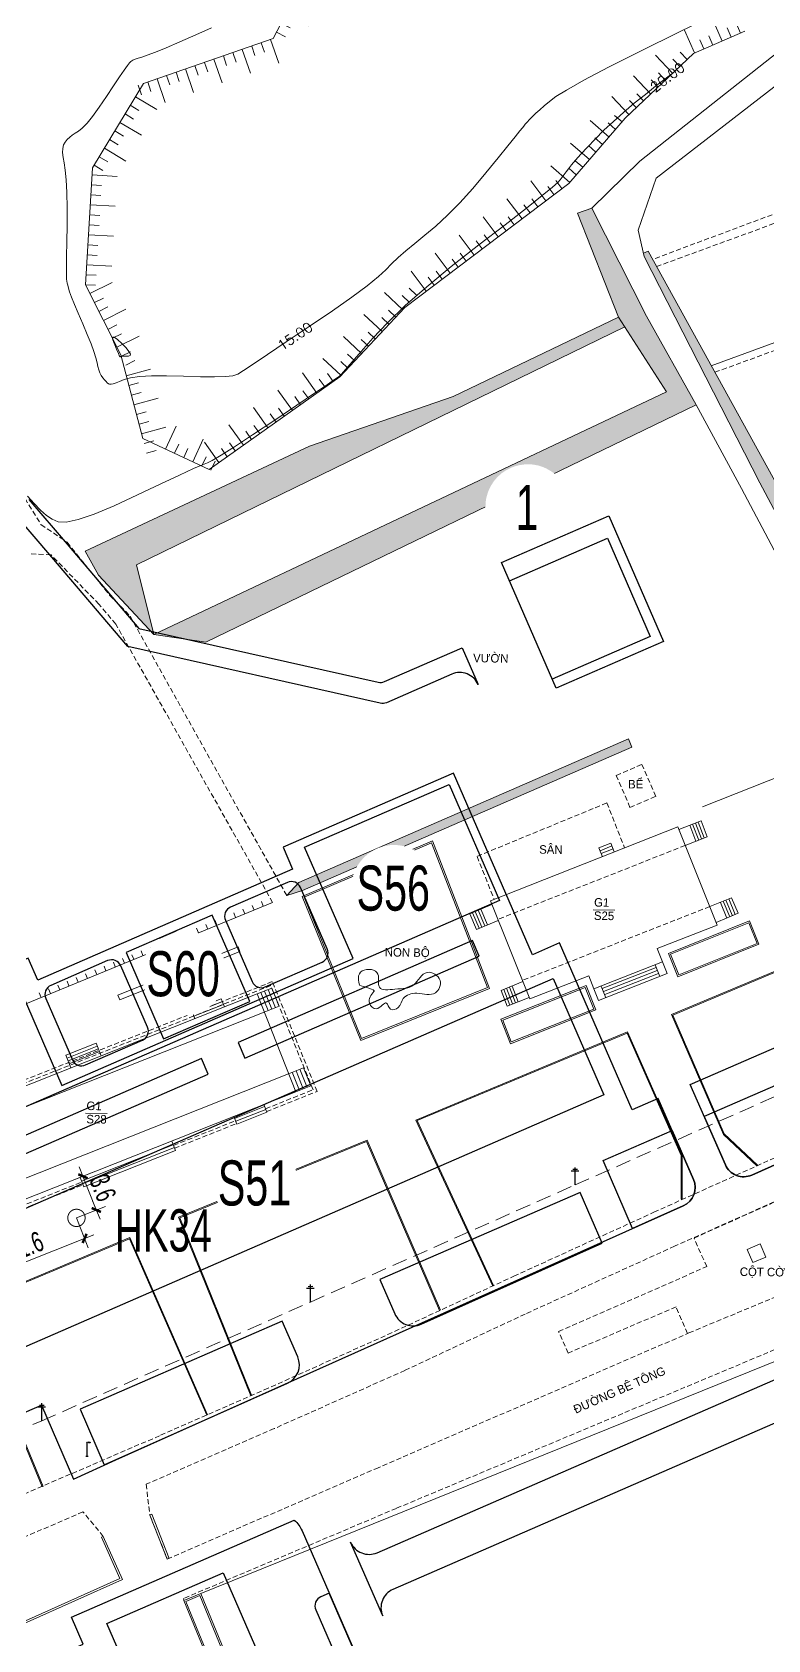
# Model space of a CAD drawing. Header units: inches. Extents: x 496359 to 501064, y 2374078 to 2377203.
# Drawn here: x 498504.2 to 498577.7, y 2376323.4 to 2376484 of the extents above; entities that cross this region are included whole.
import ezdxf
from ezdxf.enums import TextEntityAlignment as Align

# ---------------------------------------------------------------- set-up
doc = ezdxf.new("R2010")
doc.units = ezdxf.units.IN
doc.header["$MEASUREMENT"] = 0
doc.linetypes.add('DASHED', pattern=[0.75, 0.5, -0.25])
for name, color, linetype in [('cd', 7, 'Continuous'), ('chu', 6, 'Continuous'), ('MANH', 147, 'Continuous'), ('NOI', 2, 'Continuous'), ('thoai 5', 7, 'Continuous'), ('tl', 8, 'Continuous')]:
    doc.layers.add(name, color=color, linetype=linetype)
for name, color, linetype, lineweight in [('EG Text2', 7, 'Continuous', 18), ('ISO', 252, 'Continuous', 20), ('LC Dim', 8, 'Continuous', 18), ('LC Net dam 1', 30, 'Continuous', 30), ('LC Net manh', 239, 'Continuous', 5), ('manh1', 67, 'Continuous', 13)]:
    doc.layers.add(name, color=color, linetype=linetype, lineweight=lineweight)
doc.styles.add('dien giai', font='', dxfattribs={"width": 0.8})
doc.styles.add('EG Hai', font='')
doc.styles.get("Standard").update_dxf_attribs({"font": 'vnsimli.shx', "height": 2})
doc.styles.add('style1', font='')
doc.styles.get('dien giai').set_extended_font_data('.VnArial NarrowH')
doc.styles.get('EG Hai').set_extended_font_data('.VnArial NarrowH')
doc.styles.get('style1').set_extended_font_data('.VnAvantH')
doc.dimstyles.new('DIM300', dxfattribs={"dimscale": 0.5, "dimtxt": 2, "dimasz": 0.007, "dimexe": 1, "dimexo": 0, "dimgap": 0.4, "dimtad": 1, "dimtoh": 1, "dimdec": 1, "dimzin": 1, "dimdsep": 46, "dimtxsty": 'dien giai', "dimblk": 'rowdim', "dimcen": 2.5, "dimclrd": 256, "dimclre": 256, "dimclrt": 2, "dimazin": 0, "dimtfac": 1, "dimtdec": 1, "dimtix": 1, "dimtmove": 2, "dimatfit": 0, "dimldrblk": 'dot leader', "dimfxl": 2, "dimtolj": 1, "dimtzin": 0, "dimlwd": -1, "dimlwe": -1, "dimarcsym": 1})

# ---------------------------------------------------------------- blocks, each defined once
blk = doc.blocks.new('1')
at = {"layer": 'tl', "color": 250, "lineweight": 0}
blk.add_line((0, -0.5), (0, 0), dxfattribs=at)
blk = doc.blocks.new('t2')
at = {"layer": 'tl', "color": 250, "lineweight": 0}
for p, q in [((-2, 0), (-2, -1)), ((-1, 0), (-1, -1)), ((0, 0), (0, -2.5))]:
    blk.add_line(p, q, dxfattribs=at)
blk = doc.blocks.new('cdien')
at = {"layer": 'cd', "extrusion": (-0.000518657, 0.000768986, 1)}
for p, q in [((0, 0), (0, 3.5, 0)), ((-0.8, 2.78, 0), (0.76, 2.78, 0)), ((-0.46, 3.14, 0), (0.49, 3.14, 0))]:
    blk.add_line(p, q, dxfattribs=at)
blk = doc.blocks.new('chieusang')
at = {"layer": 'cd', "extrusion": (-0.000518657, 0.000768986, 1)}
for p, q in [((-0.2, 0, 0), (0.2, 0, 0)), ((-0.03, 2.38, 0), (0.1, 2.57, 0)), ((-0.03, 2.38, 0), (-0.03, 0.03, 0)), ((0.1, 2.57, 0), (0.34, 2.61, 0)), ((0.34, 2.44, 0), (0.34, 2.61, 0)), ((0.34, 2.61, 0), (0.56, 2.54, 0)), ((0.54, 2.37, 0), (0.34, 2.44, 0)), ((0.58, 2.47, 0), (0.54, 2.37, 0)), ((0.56, 2.54, 0), (0.58, 2.47, 0))]:
    blk.add_line(p, q, dxfattribs=at)
blk = doc.blocks.new('Nền HT mới')
at = {"layer": 'MANH', "lineweight": 0}
h = blk.add_hatch(dxfattribs=at)
h.set_pattern_fill('HONEY', color=8, scale=3, style=0)
h.set_pattern_definition([(0, (-498385.2992, -2376280.7748), (0.5625, 0.324759525), [0.375, -0.75]), (120, (-498385.2992, -2376280.7748), (-0.56249999877, 0.32475952713), [0.375, -0.75]), (60, (-498385.2992, -2376280.7748), (1.23e-09, 0.64951905213), [-0.75, 0.375])])
h.paths.add_polyline_path([(185.26, 166.03), (180.28, 174.87), (174.83, 185.66), (173.4, 185.17), (177.49, 174.77), (182.27, 167.3), (131.04, 143.06), (136.25, 142.31)])
h.paths.add_polyline_path([(178.11, 173.81), (177.49, 174.77), (160.95, 166.86), (146.6, 161.87), (124.16, 151.4), (125.5, 149), (131.04, 143.06), (129.29, 150.01)])
h = blk.add_hatch(dxfattribs=at)
h.set_pattern_fill('HONEY', color=8, scale=3, style=0)
h.set_pattern_definition([(0, (200.56042, 141.38282), (0.5625, 0.3247595), [0.375, -0.75]), (120, (200.56042, 141.38282), (-0.5625, 0.3247595), [0.375, -0.75]), (60, (200.56042, 141.38282), (1e-09, 0.649519), [-0.75, 0.375])])
h.paths.add_polyline_path([(267.55, 167.78), (263.92, 179.69), (263.36, 179.13), (265.52, 168.41), (201.35, 143.5), (180.43, 181.37), (179.98, 181.17), (180.06, 180.84), (191.61, 158.22), (197.64, 146.89), (200.56, 141.38)])
h = blk.add_hatch(dxfattribs=at)
h.set_pattern_fill('HONEY', color=8, scale=3, style=0)
h.set_pattern_definition([(0, (144.32475, 116.98203), (0.5625, 0.3247595), [0.375, -0.75]), (120, (144.32475, 116.98203), (-0.5625, 0.3247595), [0.375, -0.75]), (60, (144.32475, 116.98203), (1e-09, 0.649519), [-0.75, 0.375])])
h.paths.add_polyline_path([(178.83, 131.82), (178.48, 132.62), (145.54, 118.28), (144.32, 116.98), (145.89, 117.49)])
at = {"layer": 'chu', "color": 6, "lineweight": 0, "elevation": -28.38}
for points in [[(174.95, 115.55), (177.1, 115.53)], [(124.21, 95.22), (126.37, 95.2)]]:
    blk.add_lwpolyline(points, dxfattribs=at)
at = {"layer": 'MANH', "color": 3, "linetype": 'DASHED', "lineweight": 0, "elevation": -28.38}
for points in [[(127.24, 144.1), (125.55, 146.09), (120.76, 151.03), (118.65, 151.12)], [(115.43, 161.14), (119.76, 154.05), (122.36, 152.29), (126.62, 147), (128.62, 144.97)], [(116.69, 56.56), (131.71, 63.03), (142.08, 67.57), (154.42, 73.1), (167.02, 78.93), (181.02, 85.32), (193.82, 91.09), (206.39, 96.65), (218.78, 102.04), (232.2, 107.82), (246.18, 113.54), (258.58, 118.56), (269.62, 122.92), (280.04, 126.8), (338.39, 148.1)], [(144.32, 116.98), (128.62, 144.97)], [(142.91, 116.29), (127.24, 144.1)], [(281.81, 123.25), (270.9, 119.23), (260.65, 115.16), (247.18, 109.64), (234.16, 104.27), (219.66, 98.25), (208.12, 93.11), (195.09, 87.28), (183.09, 81.93), (168.15, 75.15), (156.14, 69.52), (143.07, 63.7), (130.27, 58.14)], [(130.27, 58.14), (130.64, 55.06), (132.38, 50.66), (153.22, 59.69), (184.51, 73.26), (201.7, 80.4), (221.52, 88.88), (239.04, 96.2), (244.13, 98.43), (261.59, 105.78), (275.54, 111.75)], [(277.16, 107.57), (263.72, 101.9), (245.49, 94.12), (240.6, 92.04), (223.36, 84.72), (204.18, 76.24), (155.28, 55.73), (133.99, 46.72), (134.04, 46.51)], [(123.95, 55.39), (118.13, 52.87), (106.01, 47.58), (93.26, 42.24), (82.62, 37.48), (79.36, 36.06)], [(125.99, 52.93), (123.95, 55.39)]]:
    blk.add_lwpolyline(points, dxfattribs=at)
at = {"layer": 'MANH', "lineweight": 0, "elevation": -28.38}
for points in [[(190.1, 203.36), (184.97, 201.13), (178.16, 194.66), (172.52, 188.15), (156.11, 175.74), (149.62, 168.81), (136.58, 159.57), (129.94, 162.65), (127.73, 171.02), (124.21, 178), (124.92, 189.71), (129.99, 198.13), (142.98, 202.62), (149.55, 215.32)], [(174.83, 185.66), (179.6, 190.38), (193.42, 201.27), (199.3, 200.78)], [(194.05, 198.55), (181.26, 188.68), (179.45, 183.48)], [(185.26, 166.03), (136.25, 142.31), (131.04, 143.06), (182.27, 167.3), (177.49, 174.77), (173.4, 185.17), (174.83, 185.66), (180.28, 174.87), (185.26, 166.03)], [(191.61, 158.22), (180.06, 180.84), (179.45, 183.48)], [(180.43, 181.37), (179.98, 181.17)], [(265.52, 168.41), (201.35, 143.5), (180.43, 181.37)], [(202.85, 175.8), (186.76, 169.92)], [(177.49, 174.77), (160.95, 166.86), (146.6, 161.87), (124.16, 151.4), (125.5, 149), (131.04, 143.06)], [(131.04, 143.06), (129.29, 150.01), (178.11, 173.81)], [(267.55, 167.78), (200.56, 141.38), (197.64, 146.89), (191.61, 158.22)], [(189.76, 157.64), (185.26, 166.03)], [(189.76, 157.64), (196.02, 145.91), (198.89, 140.6), (199.65, 137.44)], [(199.65, 137.44), (198.89, 137.08), (200.76, 131.73), (185.87, 125.83)], [(145.54, 118.28), (178.48, 132.62)], [(145.89, 117.49), (178.83, 131.82)], [(178.48, 132.62), (178.83, 131.82)], [(183.42, 123.84), (164.68, 116.45)], [(187.34, 114.03), (183.42, 123.84)], [(185.73, 124.43), (183.52, 123.59)], [(184.61, 124), (185.22, 122.41)], [(184.89, 124.11), (185.5, 122.52)], [(185.17, 124.22), (185.78, 122.63)], [(185.45, 124.32), (186.05, 122.74)], [(185.73, 124.43), (186.33, 122.85)], [(176.72, 122.2), (175.53, 121.74)], [(176.72, 122.2), (177.06, 121.33)], [(186.33, 122.85), (184.16, 121.98)], [(175.53, 121.74), (175.87, 120.86)], [(176.83, 121.93), (175.64, 121.46)], [(176.94, 121.65), (175.75, 121.18)], [(145.54, 118.28), (144.32, 116.98)], [(144.32, 116.98), (145.89, 117.49)], [(142.91, 116.29), (103.84, 100.27)], [(162.62, 115.14), (164.83, 116.08)], [(168.61, 106.64), (164.68, 116.45)], [(191.31, 89.95), (187.97, 93.11), (182.78, 105.08), (210.91, 116.86), (215.17, 106.11), (216.95, 101.25)], [(191.38, 90.02), (188.05, 93.17), (182.91, 105.02), (210.86, 116.73), (215.07, 106.07), (216.85, 101.21)], [(188.78, 116.75), (186.6, 115.88)], [(188.32, 114.73), (187.67, 116.28)], [(188.6, 114.85), (187.95, 116.4)], [(188.88, 114.96), (188.22, 116.52)], [(189.15, 115.08), (188.5, 116.63)], [(189.43, 115.2), (188.78, 116.75)], [(162.62, 115.14), (163.28, 113.59)], [(162.9, 115.26), (163.56, 113.71)], [(163.17, 115.38), (163.83, 113.83)], [(163.28, 113.59), (165.47, 114.48)], [(163.45, 115.5), (164.11, 113.94)], [(163.73, 115.61), (164.38, 114.06)], [(191.52, 112.1), (183.41, 108.85), (182.48, 111.18), (190.58, 114.44), (191.52, 112.1)], [(189.43, 115.2), (187.24, 114.28)], [(187.34, 114.03), (181.36, 111.67)], [(139.46, 111.84), (127.45, 107.01)], [(139.65, 111.38), (127.63, 106.55)], [(139.65, 111.38), (139.46, 111.84)], [(181.88, 110.34), (181.36, 111.67)], [(181.88, 110.34), (175.03, 107.64)], [(181.24, 109.8), (175.86, 107.68)], [(181.36, 109.5), (175.98, 107.38)], [(181.14, 110.05), (181.6, 108.88)], [(181.88, 110.35), (182.35, 109.18)], [(141.35, 107.14), (142.84, 107.72)], [(143.56, 105.91), (142.84, 107.72)], [(166.68, 102.17), (175.21, 105.54), (174.24, 107.97), (165.72, 104.61), (166.68, 102.17)], [(165.74, 107.5), (167.91, 108.37)], [(166.9, 106.14), (166.3, 107.71)], [(167.18, 106.24), (166.58, 107.82)], [(167.46, 106.35), (166.86, 107.93)], [(174.51, 108.96), (168.61, 106.64)], [(175.03, 107.64), (174.51, 108.96)], [(182.35, 109.18), (175.48, 106.47)], [(175.76, 107.93), (176.23, 106.76)], [(181.48, 109.19), (176.11, 107.07)], [(141.35, 107.14), (107.31, 93.64)], [(127.63, 106.55), (127.45, 107.01)], [(137.78, 106.64), (134.83, 105.47)], [(137.89, 106.37), (134.94, 105.19)], [(138, 106.09), (135.05, 104.92)], [(137.78, 106.64), (138.1, 105.84)], [(145.23, 97.36), (141.35, 107.14)], [(142.45, 105.47), (141.73, 107.28)], [(142.82, 105.61), (142.1, 107.43)], [(143.19, 105.76), (142.47, 107.58)], [(166.34, 105.92), (165.74, 107.5)], [(166.62, 106.03), (166.02, 107.6)], [(166.34, 105.92), (168.55, 106.77)], [(175.02, 107.64), (175.48, 106.47)], [(142.07, 105.32), (108.03, 91.82)], [(134.83, 105.47), (135.15, 104.67)], [(142.07, 105.32), (143.56, 105.91)], [(183.83, 86.62), (183.83, 91.01), (178.39, 103.34), (157.23, 94.54), (164.91, 77.95)], [(183.73, 86.62), (183.73, 90.99), (178.34, 103.21), (157.36, 94.49), (165, 77.99)], [(125.28, 102.21), (122.25, 101.01)], [(125.39, 101.93), (122.36, 100.73)], [(125.5, 101.66), (122.47, 100.45)], [(125.61, 101.38), (122.58, 100.17)], [(125.28, 102.21), (125.78, 100.96)], [(122.25, 101.01), (122.75, 99.76)], [(144.51, 99.17), (146, 99.76)], [(146.72, 97.95), (146, 99.76)], [(144.51, 99.17), (110.47, 85.67)], [(145.6, 97.5), (144.88, 99.32)], [(145.98, 97.65), (145.26, 99.47)], [(146.35, 97.8), (145.63, 99.62)], [(145.23, 97.36), (111.19, 83.86)], [(145.23, 97.36), (146.72, 97.95)], [(139.33, 94.13), (139.03, 94.9)], [(142.11, 95.88), (139.11, 94.69)], [(142.22, 95.6), (139.22, 94.41)], [(142.33, 95.32), (139.33, 94.13)], [(142.33, 95.32), (142.02, 96.08)], [(132.98, 92.07), (123.81, 88.43)], [(133.09, 91.79), (123.92, 88.16)], [(133.2, 91.51), (132.83, 92.44)], [(159.68, 75.53), (152.35, 92.52), (133.52, 84.84), (140.72, 66.99)], [(159.59, 75.49), (152.29, 92.39), (133.65, 84.78), (140.81, 67.03)], [(135.72, 47.21), (246.91, 92.15), (265.78, 45.87)], [(133.2, 91.51), (124.03, 87.88)], [(124.03, 87.88), (123.66, 88.8)], [(119.89, 57.89), (112.37, 75.98), (128.65, 82.81), (136.41, 65.09)], [(119.98, 57.93), (112.5, 75.93), (128.6, 82.68), (136.32, 65.05)], [(190.35, 81.61), (191.64, 82.16)], [(192.2, 80.83), (191.64, 82.16)], [(190.91, 80.29), (190.35, 81.61)], [(190.91, 80.29), (192.2, 80.83)], [(130.64, 55.06), (130.83, 55.14)], [(130.64, 55.06), (132.38, 50.66)], [(130.83, 55.14), (132.57, 50.73)], [(125.81, 52.85), (125.99, 52.93)], [(125.81, 52.85), (127.65, 48.71)], [(125.99, 52.93), (127.91, 48.61)], [(132.38, 50.66), (132.57, 50.74)], [(127.65, 48.71), (108.75, 40.27)], [(127.91, 48.61), (108.83, 40.09)], [(141.53, 28.26), (134.04, 46.51), (135.72, 47.21), (143.22, 28.95)], [(141.67, 28.32), (134.23, 46.43), (135.64, 47.01), (143.08, 28.89)]]:
    blk.add_lwpolyline(points, dxfattribs=at)
at = {"layer": 'MANH', "color": 1, "linetype": 'DASHED', "lineweight": 0, "ltscale": 3, "elevation": -28.38}
blk.add_lwpolyline([(92.05, 52.59), (119.84, 64.48), (146.69, 76.35), (173.15, 88.06), (201.06, 100.39), (229.35, 112.33), (266.95, 126.39), (296.55, 137.3), (334.39, 150.94), (394.99, 172.54), (493.57, 208.22), (554.51, 229.52), (562.77, 214.46), (570.46, 194.28), (580.63, 169.79), (591.55, 141.92), (602.45, 113.39), (610.19, 94.18)], dxfattribs=at)
at = {"layer": 'MANH', "linetype": 'DASHED', "lineweight": 0, "elevation": -28.38}
for points in [[(203.61, 176.08), (199.17, 187.38), (180.88, 180.55)], [(181.28, 179.83), (198.7, 186.21), (202.85, 175.8)], [(187.12, 169.27), (218.33, 180.67), (229.38, 154.38)], [(177.26, 128.98), (179.82, 130.08)], [(178.63, 125.78), (177.26, 128.98)], [(181.2, 126.88), (179.82, 130.08)], [(176.32, 126.23), (163.35, 120.89), (165.05, 116.59)], [(176.32, 126.23), (178.09, 121.74)], [(178.63, 125.78), (181.2, 126.88)], [(184.15, 121.98), (165.42, 114.59)], [(186.6, 115.88), (167.87, 108.49)], [(184.39, 73.21), (183.23, 75.87), (172.46, 71.25), (171.49, 73.4), (186.3, 79.89), (185.03, 82.74), (193.87, 86.7), (195.25, 83.71), (210.44, 90.14), (211.39, 87.81), (200.5, 83.17), (201.7, 80.4)]]:
    blk.add_lwpolyline(points, dxfattribs=at)
at = {"layer": 'MANH', "lineweight": 0, "elevation": -28.38}
for points in [[(151.72, 102.49), (164.59, 107.69), (158.89, 122.44), (145.86, 116.88)], [(151.8, 102.68), (164.4, 107.77), (158.8, 122.24), (146.06, 116.8)], [(191.33, 112.19), (183.5, 109.04), (182.67, 111.1), (190.5, 114.25)], [(166.77, 102.37), (175.01, 105.62), (174.16, 107.78), (165.92, 104.52)]]:
    blk.add_lwpolyline(points, close=True, dxfattribs=at)
at = {"layer": 'MANH', "color": 5, "linetype": 'DASHED', "lineweight": 0, "elevation": -28.38}
for points in [[(142.3, 95.38), (147.36, 97.4), (142.88, 108.37), (105.44, 93.52), (109.83, 82.44)], [(142.19, 95.66), (146.96, 97.56), (142.72, 107.98), (105.83, 93.35), (105.93, 93.09)], [(133.01, 92), (139.2, 94.47)], [(133.12, 91.72), (139.31, 94.19)], [(117.66, 85.88), (123.85, 88.35)], [(117.77, 85.6), (123.96, 88.07)]]:
    blk.add_lwpolyline(points, dxfattribs=at)
at = {"layer": 'manh1', "color": 1, "lineweight": 0, "elevation": -28.38}
for points in [[(136.79, 203.69), (135.23, 202.98), (133.63, 202.28), (132.27, 201.7), (131.19, 201.25), (130.38, 200.95), (129.85, 200.77), (129.48, 200.66), (129.18, 200.56), (128.94, 200.45), (128.75, 200.33), (128.59, 200.19), (128.39, 199.93), (128.07, 199.47), (127.61, 198.8), (127.02, 197.9), (126.31, 196.83), (125.58, 195.75), (124.92, 194.84), (124.36, 194.15), (123.89, 193.66), (123.5, 193.36), (123.18, 193.16), (122.89, 192.97), (122.63, 192.76), (122.39, 192.53), (122.18, 192.28), (122.02, 191.99), (121.93, 191.64), (121.91, 191.23), (121.96, 190.75), (122.06, 190.2), (122.19, 189.47), (122.29, 188.49), (122.35, 187.23), (122.37, 185.71), (122.36, 183.96), (122.34, 182.26), (122.31, 180.87), (122.3, 179.82), (122.3, 179.13), (122.3, 178.77), (122.31, 178.58), (122.34, 178.39), (122.38, 178.19), (122.43, 177.96), (122.5, 177.69), (122.62, 177.32), (122.82, 176.78), (123.11, 176.06), (123.49, 175.17), (123.94, 174.12), (124.39, 173.05), (124.76, 172.12), (125.05, 171.34), (125.24, 170.71), (125.36, 170.23), (125.44, 169.85), (125.54, 169.51), (125.65, 169.21), (125.79, 168.94), (125.95, 168.71), (126.11, 168.51), (126.26, 168.34), (126.39, 168.22), (126.51, 168.13), (126.62, 168.08), (126.77, 168.07), (126.97, 168.11), (127.26, 168.21), (127.62, 168.35), (128.07, 168.54), (128.71, 168.73), (129.62, 168.86), (130.82, 168.92), (132.3, 168.93), (134.01, 168.88), (135.71, 168.82), (137.11, 168.81), (138.2, 168.84), (138.95, 168.93), (139.44, 169.09), (140, 169.44), (140.97, 170.08), (142.39, 171.03), (144.28, 172.3), (146.57, 173.83), (148.88, 175.4), (150.83, 176.78), (152.37, 177.92), (153.49, 178.83), (154.22, 179.51), (154.8, 180.1), (155.45, 180.73), (156.22, 181.41), (157.12, 182.15), (158.13, 182.96), (159.23, 183.88), (160.4, 184.97), (161.63, 186.22), (162.92, 187.65), (164.23, 189.21), (165.45, 190.69), (166.43, 191.9), (167.16, 192.8), (167.63, 193.4), (167.88, 193.7), (168.01, 193.87), (168.16, 194.05), (168.35, 194.27), (168.59, 194.52), (168.88, 194.82), (169.21, 195.15), (169.61, 195.51), (170.06, 195.9), (170.58, 196.33), (171.22, 196.82), (172.27, 197.48), (174.01, 198.45), (176.48, 199.75), (179.69, 201.37), (183.52, 203.26), (187.33, 205.11)], [(118.42, 156.89), (119.07, 156.14), (119.7, 155.49), (120.31, 154.97), (120.89, 154.58), (121.49, 154.33), (122.29, 154.3), (123.47, 154.55), (125.06, 155.09), (127.07, 155.93), (129.42, 157.01), (131.73, 158.11), (133.61, 159), (135.01, 159.64), (135.91, 160.03), (136.4, 160.22), (136.88, 160.45), (137.76, 160.97), (139.1, 161.83), (140.91, 163.02), (143.12, 164.5), (145.32, 165.99), (147.1, 167.19), (148.39, 168.06), (149.19, 168.6), (149.56, 168.86), (149.79, 169.09), (150.21, 169.56), (150.86, 170.31), (151.76, 171.35), (152.92, 172.67), (154.38, 174.21), (156.17, 175.93), (158.31, 177.81), (160.77, 179.85), (163.51, 182), (166.14, 184.02), (168.27, 185.68), (169.86, 186.93), (170.89, 187.77), (171.41, 188.24), (171.65, 188.5), (171.84, 188.76), (172.04, 189.02), (172.25, 189.3), (172.48, 189.61), (172.77, 189.99), (173.18, 190.48), (173.72, 191.07), (174.38, 191.77), (175.16, 192.58), (176.03, 193.45), (176.98, 194.34), (177.99, 195.24), (179.06, 196.15), (180.17, 197.04), (181.19, 197.85), (181.99, 198.47), (182.55, 198.89), (182.81, 199.08)]]:
    blk.add_lwpolyline(points, dxfattribs=at)
at = {"layer": 'manh1', "lineweight": 0, "elevation": -28.38}
blk.add_lwpolyline([(127.57, 170.94), (127.58, 170.92), (127.59, 170.9), (127.59, 170.88), (127.61, 170.87), (127.62, 170.85), (127.63, 170.84), (127.64, 170.83), (127.64, 170.83), (127.65, 170.82), (127.66, 170.82), (127.68, 170.82), (127.69, 170.83), (127.72, 170.84), (127.75, 170.85), (127.81, 170.87), (127.92, 170.87), (128.07, 170.87), (128.27, 170.87), (128.49, 170.87), (128.66, 170.93), (128.69, 171.08), (128.55, 171.34), (128.26, 171.7), (127.83, 172.15), (127.4, 172.55), (127.09, 172.77), (126.93, 172.79), (126.91, 172.61), (127.03, 172.25), (127.21, 171.84), (127.35, 171.49), (127.46, 171.23), (127.53, 171.06), (127.56, 170.98)], close=True, dxfattribs=at)
at = {"layer": 'thoai 5', "lineweight": 0}
blk.add_open_spline([(151.62, 108, -0.14), (151.62, 108, -0.14), (150.97, 109.67, -0.17), (153.92, 109.7, -0.22), (153.11, 107.35, -0.12), (155.4, 107.7, -0.13), (157.13, 107.64, -0.18), (158.05, 109.82, -0.13), (160.06, 108.68, -0.13), (159.18, 106.72, -0.17), (157.5, 107.41, -0.13), (155.84, 106.96, -0.13), (155.72, 105.75, -0.12), (154.57, 105.35, -0.1), (154.32, 106.76, -0.09), (153.36, 105.21, -0.11), (152.28, 106.34, -0.12), (152.8, 107.19, -0.13), (153.2, 107.53, -0.14), (151.62, 108, -0.14)], degree=3, knots=[0.620483, 0.620483, 0.620483, 0.620483, 2.480439, 4.051881, 5.562407, 7.119505, 9.053176, 10.872121, 12.3844, 13.709772, 15.559094, 17.011659, 18.047028, 18.859286, 19.576248, 20.741766, 21.631115, 22.861005, 23.196042, 23.196042, 23.196042, 23.196042], dxfattribs=at)
at = {"layer": 'cd', "lineweight": 0}
for name, p, xscale, yscale, zscale, rotation in [('cdien', (173.15, 88.06, -1.39), 0.5, 0.5, 0.5, 0.152441407077486), ('cdien', (146.69, 76.35, -1.14), 0.5, 0.5, 0.5, 0.152441407077486), ('cdien', (119.84, 64.48, -0.89), 0.5, 0.5, 0.5, 0.152441407077486), ('chieusang', (124.35, 60.94, -0.7), 0.5499999999883585, 0.5499999999883585, 0.5499999999883585, 359.8380142929382)]:
    blk.add_blockref(name, p, dxfattribs=dict(at, xscale=xscale, yscale=yscale, zscale=zscale, rotation=rotation))
at = {"layer": 'NOI', "lineweight": 0}
for name, p, rotation in [('t2', (144.23, 205.03, -28.38), 62.64126312253125), ('t2', (185.09, 201.18, -28.38), 203.4762731771315), ('t2', (187.84, 202.37, -28.38), 203.4762731771315), ('t2', (142.71, 202.52, -28.38), 19.03941242878044), ('t2', (139.88, 201.54, -28.38), 19.03941242878044), ('t2', (182.89, 199.15, -28.38), 223.53402165135), ('t2', (134.2, 199.59, -28.38), 19.03941242878044), ('t2', (137.04, 200.57, -28.38), 19.03941242878044), ('t2', (180.71, 197.08, -28.38), 223.53402165135), ('t2', (131.37, 198.61, -28.38), 19.03941242878044), ('t2', (178.54, 195.01, -28.38), 223.53402165135), ('t2', (129.19, 196.81, -28.38), 58.94076310490851), ('t2', (176.54, 192.78, -28.38), 229.064834016005), ('t2', (127.65, 194.24, -28.38), 58.94076310490851), ('t2', (174.57, 190.52, -28.38), 229.064834016005), ('t2', (126.1, 191.67, -28.38), 58.94076310490851), ('t2', (172.61, 188.25, -28.38), 229.064834016005), ('t2', (170.23, 186.42, -28.38), 217.1045864758314), ('t2', (124.87, 189, -28.38), 86.54392687851336), ('t2', (167.84, 184.61, -28.38), 217.1045864758314), ('t2', (124.69, 186.01, -28.38), 86.54392687851336), ('t2', (165.45, 182.8, -28.38), 217.1045864758314), ('t2', (163.05, 180.99, -28.38), 217.1045864758314), ('t2', (124.51, 183.01, -28.38), 86.54392687851336), ('t2', (160.66, 179.18, -28.38), 217.1045864758314), ('t2', (124.33, 180.02, -28.38), 86.54392687851336), ('t2', (158.27, 177.37, -28.38), 217.1045864758314), ('t2', (155.91, 175.52, -28.38), 226.9009735433702), ('t2', (124.65, 177.13, -28.38), 116.7434680493342), ('t2', (126, 174.45, -28.38), 116.7434680493342), ('t2', (153.86, 173.33, -28.38), 226.9009735433702), ('t2', (151.81, 171.14, -28.38), 226.9009735433702), ('t2', (127.35, 171.77, -28.38), 116.7434680493342), ('t2', (149.76, 168.95, -28.38), 226.9009735433702), ('t2', (147.34, 167.19, -28.38), 215.3104032612427), ('t2', (128.28, 168.93, -28.38), 104.8049556819816), ('t2', (144.89, 165.45, -28.38), 215.3104032612427), ('t2', (129.05, 166.03, -28.38), 104.8049556819816), ('t2', (142.44, 163.72, -28.38), 215.3104032612427), ('t2', (139.99, 161.99, -28.38), 215.3104032612427), ('t2', (129.81, 163.13, -28.38), 104.8049556819816), ('t2', (132.21, 161.6, -28.38), 155.1010960210444), ('t2', (134.93, 160.33, -28.38), 155.1010960210444), ('t2', (137.55, 160.25, -28.38), 215.3104032612427), ('1', (141.06, 115.53, -1.5), 202.2875980366736), ('1', (141.98, 115.91, -1.5), 202.2875980366736), ('1', (136.43, 113.63, -1.5), 202.2875980366736), ('1', (137.35, 114.01, -1.5), 202.2875980366736), ('1', (138.28, 114.39, -1.5), 202.2875980366736), ('1', (139.21, 114.77, -1.5), 202.2875980366736), ('1', (140.13, 115.15, -1.5), 202.2875980366736), ('1', (132.73, 112.11, -1.5), 202.2875980366736), ('1', (133.65, 112.49, -1.5), 202.2875980366736), ('1', (134.58, 112.87, -1.5), 202.2875980366736), ('1', (135.5, 113.25, -1.5), 202.2875980366736), ('1', (129.03, 110.6, -1.5), 202.2875980366736), ('1', (129.95, 110.98, -1.5), 202.2875980366736), ('1', (130.88, 111.35, -1.5), 202.2875980366736), ('1', (131.8, 111.73, -1.5), 202.2875980366736), ('1', (125.33, 109.08, -1.5), 202.2875980366736), ('1', (126.25, 109.46, -1.5), 202.2875980366736), ('1', (127.18, 109.84, -1.5), 202.2875980366736), ('1', (128.1, 110.22, -1.5), 202.2875980366736), ('1', (121.63, 107.56, -1.5), 202.2875980366736), ('1', (122.55, 107.94, -1.5), 202.2875980366736), ('1', (123.48, 108.32, -1.5), 202.2875980366736), ('1', (124.4, 108.7, -1.5), 202.2875980366736), ('1', (119.77, 106.8, -1.5), 202.2875980366736), ('1', (120.7, 107.18, -1.5), 202.2875980366736)]:
    blk.add_blockref(name, p, dxfattribs=dict(at, rotation=rotation))
at = {"layer": 'chu', "color": 6, "lineweight": 0, "style": 'style1'}
for s, rotation, p in [('V¦êN', 359.2672, (162.95, 140.29, -28.38)), ('s©n', 359.2672, (169.55, 121.16, -28.38)), ('G1', 359.2672, (175.04, 115.87, -28.38)), ('S25', 359.2672, (175.02, 114.54, -28.38)), ('non bé', 359.2672, (154.12, 110.89, -28.38)), ('S28', 359.2672, (124.29, 94.21, -28.38)), ('G1', 359.2672, (124.3, 95.54, -28.38)), ('CéT Cê', 359.2672, (189.6, 78.96, -28.38)), ('§¦êNG B£ T¤NG', 23.7098, (173.21, 65.18, -28.38))]:
    blk.add_text(s, height=0.85, rotation=rotation, dxfattribs=at).set_placement(p)
blk.add_text('BÓ', height=0.85, dxfattribs=at).set_placement((178.44, 127.68, -28.38))
at = {"layer": 'manh1', "lineweight": 0}
for s, rotation, p in [('20.00', 37.125, (182.38, 198.76, -28.38)), ('15.00', 33.8713, (145.15, 172.88, -28.38))]:
    blk.add_text(s, height=1, rotation=rotation, dxfattribs=at).set_placement(p, align=Align.MIDDLE)
blk = doc.blocks.new('rowdim')
blk.add_line((-200, 0), (200, 0))
at = {"const_width": 50}
blk.add_lwpolyline([(-71, -71), (71, 71)], dxfattribs=at)
blk = doc.blocks.new('*D348')
at = {"layer": 'Defpoints', "color": 0, "transparency": 16777216}
for p in [(498508.6, 2376365.53), (498497.82, 2376361.25), (498498.64, 2376359.2)]:
    blk.add_point(p, dxfattribs=at)
at = {"layer": 'LC Dim', "transparency": 16777216}
for p, q in [((498508.6, 2376365.53), (498509.79, 2376362.55)), ((498509.41, 2376363.47), (498498.64, 2376359.2)), ((498497.82, 2376361.25), (498499, 2376358.27))]:
    blk.add_line(p, q, dxfattribs=at)
at = {"layer": 'LC Dim', "transparency": 16777216, "xscale": 0.005, "yscale": 0.005, "zscale": 0.005}
for p, rotation in [((498509.42, 2376363.48), 21.629906245472), ((498498.64, 2376359.2), 201.6299062454721)]:
    blk.add_blockref('rowdim', p, dxfattribs=dict(at, rotation=rotation))
at = {"layer": 'LC Dim', "color": 2, "transparency": 16777216, "insert": (498503.5, 2376362.66), "char_height": 2, "attachment_point": 5, "rotation": 21.6299, "style": 'dien giai'}
blk.add_mtext('\\A1;11.6', dxfattribs=at)
blk = doc.blocks.new('dot leader')
at = {"const_width": 50}
blk.add_lwpolyline([(-25, 0, 1), (25, 0, 1)], format="xyb", close=True, dxfattribs=at)
blk = doc.blocks.new('*D349')
at = {"layer": 'Defpoints', "color": 0, "transparency": 16777216}
for p in [(498507.26, 2376368.9), (498509.25, 2376369.69), (498508.6, 2376365.53)]:
    blk.add_point(p, dxfattribs=at)
at = {"layer": 'LC Dim', "transparency": 16777216}
for p, q in [((498507.26, 2376368.9), (498510.18, 2376370.06)), ((498510.59, 2376366.32), (498509.25, 2376369.69)), ((498508.6, 2376365.53), (498511.52, 2376366.68))]:
    blk.add_line(p, q, dxfattribs=at)
at = {"layer": 'LC Dim', "transparency": 16777216, "xscale": 0.005, "yscale": 0.005, "zscale": 0.005}
for p, rotation in [((498509.25, 2376369.69), 111.6299062473624), ((498510.59, 2376366.32), 291.6299062473624)]:
    blk.add_blockref('rowdim', p, dxfattribs=dict(at, rotation=rotation))
at = {"layer": 'LC Dim', "color": 2, "transparency": 16777216, "insert": (498511.24, 2376368.53), "char_height": 2, "attachment_point": 5, "rotation": 291.6299, "style": 'dien giai'}
blk.add_mtext('\\A1;3.6', dxfattribs=at)

msp = doc.modelspace()

# ---------------------------------------------------------------- linework, layer by layer
at = {"layer": 'LC Net dam 1'}
msp.add_lwpolyline([(498503.86, 2376437.31), (498507.66, 2376432.86), (498514.83, 2376424.44), (498538.77, 2376419.06, 0.159215), (498539.39, 2376419.12), (498547.16, 2376422.5)], format="xyb", dxfattribs=at)
for points in [[(498663.82, 2376419.28), (498665.06, 2376416.01), (498652.31, 2376411.18), (498655.84, 2376403.06), (498613.66, 2376386.62), (498576.11, 2376369.81, -0.417297), (498573.46, 2376370.84), (498569.96, 2376378.86), (498590.57, 2376387.83), (498582.52, 2376406.34), (498647.28, 2376434.52), (498655.31, 2376416.06)], [(498571.36, 2376375.66), (498573.46, 2376370.84, 0.41742), (498576.11, 2376369.81), (498599.06, 2376380.09), (498596.28, 2376386.5)], [(498568.15, 2376374.26), (498570.28, 2376369.37, -0.41111), (498569.26, 2376366.74), (498564.19, 2376364.47), (498561.24, 2376371.25)], [(498558.94, 2376368.07), (498538.93, 2376359.36), (498540.42, 2376355.94, 0.417311), (498543.07, 2376354.91), (498561.14, 2376363.01)], [(498633.87, 2376303.71, 0.414214), (498634.91, 2376306.35), (498612.56, 2376357.69, 0.414214), (498609.93, 2376358.73), (498540.24, 2376328.4, 0.414214), (498539.21, 2376325.77), (498536.01, 2376333.11, 0.414214), (498538.65, 2376332.07), (498613.84, 2376364.79), (498638.57, 2376307.94, 0.414214), (498641.21, 2376306.91)], [(498529.7, 2376349.02, 0.411123), (498530.72, 2376351.64), (498529.17, 2376355.2), (498508.96, 2376346.41), (498511.38, 2376340.84)], [(498530.38, 2376335.32, -0.110478), (498531.15, 2376334.26), (498557.48, 2376273.74, -0.414214), (498555.93, 2376269.8), (498536.15, 2376261.19), (498535.19, 2376263.37), (498517.04, 2376255.47), (498509.63, 2376272.51), (498511.82, 2376273.46), (498500.73, 2376298.93), (498498.54, 2376297.98), (498491.13, 2376315.02), (498509.28, 2376322.92), (498508.1, 2376325.63)], [(498542.57, 2376308.02), (498533.86, 2376328.03), (498533.04, 2376327.67, 0.414214), (498532.52, 2376326.35), (498540.43, 2376308.18, 0.414214), (498541.75, 2376307.66)]]:
    msp.add_lwpolyline(points, format="xyb", close=True, dxfattribs=at)
for points in [[(498525.45, 2376381.5), (498548.86, 2376391.69), (498548.18, 2376393.25), (498524.77, 2376383.06)], [(498523.28, 2376330.05), (498549.87, 2376268.95), (498538.24, 2376263.89), (498511.65, 2376324.99)]]:
    msp.add_lwpolyline(points, close=True, dxfattribs=at)
at = {"layer": 'LC Net dam 1', "const_width": 0.1}
msp.add_lwpolyline([(498507.74, 2376365.53, 1), (498509.47, 2376365.53, 1)], format="xyb", close=True, dxfattribs=at)

# ---------------------------------------------------------------- block references
at = {"layer": 'LC Net manh'}
msp.add_blockref('Nền HT mới', (498385.3, 2376280.77, 2.92), dxfattribs=at)

# ---------------------------------------------------------------- texts
at = {"layer": 'EG Text2', "style": 'EG Hai', "width": 0.8}
msp.add_text('hk34', height=4.224, rotation=0, dxfattribs=at).set_placement((498517.28, 2376364.28, 55.69), align=Align.MIDDLE_CENTER)

# ---------------------------------------------------------------- dimensions: what is measured, and where the dimension line sits
at = {"layer": 'LC Dim'}
for p2, distance, picture, middle in [((498507.26, 2376368.9, -25.45), -2.14, '*D349', (498511.24, 2376368.53, -25.45)), ((498497.82, 2376361.25, -25.45), 2.21, '*D348', (498503.5, 2376362.66, -25.45))]:
    dim = msp.add_aligned_dim(p1=(498508.6, 2376365.53, -25.45), p2=p2, distance=distance, dimstyle='DIM300', override={"dimscale": 1, "dimasz": 0.005, "dimpost": ''}, dxfattribs=at)
    dim.commit()
    dim.dimension.update_dxf_attribs({"geometry": picture, "text_midpoint": middle})

# ---------------------------------------------------------------- next in the draw order: wipeouts: each hides what was drawn before it
at = {"ltscale": 500}
for points in [[(498550.73, 2376433.61), (498550.26, 2376434.16), (498550.01, 2376434.56), (498549.78, 2376435.05), (498549.61, 2376435.58), (498549.51, 2376436.07), (498549.48, 2376436.51), (498549.5, 2376437.04), (498549.56, 2376437.44), (498549.72, 2376438.02), (498549.85, 2376438.33), (498550.07, 2376438.76), (498550.33, 2376439.16), (498550.71, 2376439.6), (498551.12, 2376439.96), (498551.59, 2376440.27), (498552.05, 2376440.5), (498552.48, 2376440.66), (498552.88, 2376440.76), (498553.38, 2376440.83), (498553.81, 2376440.85), (498554.23, 2376440.82), (498554.77, 2376440.72), (498555.18, 2376440.59), (498555.56, 2376440.43), (498556.15, 2376440.08), (498556.41, 2376439.88), (498556.71, 2376439.61), (498556.96, 2376439.34), (498557.23, 2376438.99), (498557.47, 2376438.58), (498557.63, 2376438.24), (498557.76, 2376437.88), (498557.88, 2376437.43), (498557.93, 2376437.03), (498557.95, 2376436.45), (498557.9, 2376435.9), (498557.8, 2376435.46), (498557.68, 2376435.11), (498557.48, 2376434.67), (498557.27, 2376434.29), (498557.06, 2376434), (498556.72, 2376433.62), (498556.46, 2376433.38), (498556.05, 2376433.07), (498555.77, 2376432.9), (498555.52, 2376432.77), (498555.22, 2376432.65), (498554.87, 2376432.53), (498554.53, 2376432.45), (498554.19, 2376432.4), (498553.84, 2376432.37), (498553.55, 2376432.37), (498553.12, 2376432.41), (498552.75, 2376432.48), (498552.35, 2376432.6), (498551.95, 2376432.76), (498551.48, 2376433.01), (498551.25, 2376433.16), (498550.95, 2376433.4)], [(498537.35, 2376395.56), (498536.89, 2376396.11), (498536.64, 2376396.51), (498536.4, 2376397), (498536.23, 2376397.53), (498536.14, 2376398.02), (498536.11, 2376398.46), (498536.13, 2376398.99), (498536.19, 2376399.39), (498536.35, 2376399.97), (498536.47, 2376400.28), (498536.69, 2376400.72), (498536.96, 2376401.11), (498537.34, 2376401.55), (498537.75, 2376401.91), (498538.22, 2376402.23), (498538.67, 2376402.46), (498539.11, 2376402.61), (498539.5, 2376402.71), (498540.01, 2376402.79), (498540.44, 2376402.8), (498540.85, 2376402.77), (498541.39, 2376402.67), (498541.8, 2376402.54), (498542.19, 2376402.38), (498542.78, 2376402.03), (498543.04, 2376401.83), (498543.33, 2376401.56), (498543.59, 2376401.29), (498543.85, 2376400.94), (498544.1, 2376400.53), (498544.26, 2376400.19), (498544.39, 2376399.84), (498544.5, 2376399.38), (498544.56, 2376398.98), (498544.58, 2376398.4), (498544.52, 2376397.85), (498544.42, 2376397.42), (498544.31, 2376397.06), (498544.11, 2376396.62), (498543.89, 2376396.24), (498543.69, 2376395.95), (498543.35, 2376395.57), (498543.08, 2376395.33), (498542.68, 2376395.02), (498542.4, 2376394.85), (498542.15, 2376394.73), (498541.84, 2376394.6), (498541.49, 2376394.48), (498541.16, 2376394.4), (498540.81, 2376394.35), (498540.46, 2376394.32), (498540.17, 2376394.33), (498539.74, 2376394.37), (498539.38, 2376394.43), (498538.97, 2376394.55), (498538.58, 2376394.71), (498538.1, 2376394.96), (498537.88, 2376395.11), (498537.58, 2376395.35)], [(498516.35, 2376386.99), (498515.89, 2376387.54), (498515.63, 2376387.94), (498515.4, 2376388.43), (498515.23, 2376388.96), (498515.14, 2376389.45), (498515.1, 2376389.9), (498515.13, 2376390.42), (498515.19, 2376390.83), (498515.34, 2376391.4), (498515.47, 2376391.72), (498515.69, 2376392.15), (498515.96, 2376392.55), (498516.34, 2376392.98), (498516.74, 2376393.34), (498517.21, 2376393.66), (498517.67, 2376393.89), (498518.11, 2376394.05), (498518.5, 2376394.15), (498519.01, 2376394.22), (498519.44, 2376394.23), (498519.85, 2376394.2), (498520.39, 2376394.1), (498520.8, 2376393.97), (498521.19, 2376393.81), (498521.77, 2376393.46), (498522.03, 2376393.27), (498522.33, 2376393), (498522.59, 2376392.72), (498522.85, 2376392.37), (498523.1, 2376391.96), (498523.26, 2376391.62), (498523.38, 2376391.27), (498523.5, 2376390.82), (498523.56, 2376390.41), (498523.58, 2376389.83), (498523.52, 2376389.28), (498523.42, 2376388.85), (498523.31, 2376388.5), (498523.11, 2376388.05), (498522.89, 2376387.67), (498522.68, 2376387.39), (498522.35, 2376387), (498522.08, 2376386.76), (498521.67, 2376386.45), (498521.39, 2376386.29), (498521.14, 2376386.16), (498520.84, 2376386.03), (498520.49, 2376385.91), (498520.16, 2376385.83), (498519.81, 2376385.78), (498519.46, 2376385.76), (498519.17, 2376385.76), (498518.74, 2376385.8), (498518.38, 2376385.87), (498517.97, 2376385.98), (498517.58, 2376386.14), (498517.1, 2376386.4), (498516.88, 2376386.54), (498516.57, 2376386.78)], [(498523.48, 2376366.09), (498523.02, 2376366.64), (498522.76, 2376367.04), (498522.53, 2376367.53), (498522.36, 2376368.06), (498522.27, 2376368.55), (498522.23, 2376368.99), (498522.25, 2376369.52), (498522.32, 2376369.92), (498522.47, 2376370.5), (498522.6, 2376370.81), (498522.82, 2376371.25), (498523.09, 2376371.64), (498523.47, 2376372.08), (498523.87, 2376372.44), (498524.34, 2376372.76), (498524.8, 2376372.98), (498525.23, 2376373.14), (498525.63, 2376373.24), (498526.14, 2376373.32), (498526.57, 2376373.33), (498526.98, 2376373.3), (498527.52, 2376373.2), (498527.93, 2376373.07), (498528.31, 2376372.91), (498528.9, 2376372.56), (498529.16, 2376372.36), (498529.46, 2376372.09), (498529.71, 2376371.82), (498529.98, 2376371.47), (498530.23, 2376371.06), (498530.38, 2376370.72), (498530.51, 2376370.36), (498530.63, 2376369.91), (498530.69, 2376369.51), (498530.71, 2376368.93), (498530.65, 2376368.38), (498530.55, 2376367.95), (498530.44, 2376367.59), (498530.24, 2376367.15), (498530.02, 2376366.77), (498529.81, 2376366.48), (498529.47, 2376366.1), (498529.21, 2376365.86), (498528.8, 2376365.55), (498528.52, 2376365.38), (498528.27, 2376365.25), (498527.97, 2376365.13), (498527.62, 2376365.01), (498527.29, 2376364.93), (498526.94, 2376364.88), (498526.59, 2376364.85), (498526.3, 2376364.86), (498525.87, 2376364.9), (498525.5, 2376364.96), (498525.1, 2376365.08), (498524.7, 2376365.24), (498524.23, 2376365.49), (498524.01, 2376365.64), (498523.7, 2376365.88)]]:
    msp.add_wipeout(points, dxfattribs=at).translate(0, 0, -292.38).dxf.layer = 'ISO'

# ---------------------------------------------------------------- next in the draw order: linework, layer by layer
at = {"layer": 'LC Net dam 1'}
msp.add_lwpolyline([(498547.16, 2376422.5), (498548.75, 2376418.83), (498548.75, 2376418.83, 0.414215), (498546.12, 2376419.87), (498539.59, 2376417.02, -0.159215), (498538.97, 2376416.97), (498513.74, 2376422.64), (498506.14, 2376431.56), (498502.21, 2376436.16)], format="xyb", dxfattribs=at)
for points in [[(498556.55, 2376418.46), (498551.08, 2376431.02), (498561.81, 2376435.69), (498567.28, 2376423.13)], [(498507.15, 2376378.77), (498536.25, 2376391.44), (498531.41, 2376402.57), (498545.84, 2376408.85), (498550.89, 2376397.24), (498492.93, 2376372.02), (498487.87, 2376383.62), (498502.31, 2376389.91)], [(498513.56, 2376392.04), (498517.31, 2376383.42), (498525.93, 2376387.17), (498522.18, 2376395.79)], [(498561.32, 2376377.83), (498500.23, 2376351.24), (498495.17, 2376362.87), (498556.26, 2376389.46)], [(498521.11, 2376381.47), (498497.7, 2376371.28), (498498.38, 2376369.72), (498521.78, 2376379.91)]]:
    msp.add_lwpolyline(points, close=True, dxfattribs=at)
msp.add_lwpolyline([(498551.88, 2376429.19), (498561.69, 2376433.46), (498565.96, 2376423.65), (498556.15, 2376419.38)], dxfattribs=at)
for points in [[(498566.75, 2376377.47), (498564.15, 2376376.34), (498556.9, 2376393.01), (498554.19, 2376391.83), (498546.29, 2376409.98), (498529.25, 2376402.57), (498530.21, 2376400.38), (498504.73, 2376389.29), (498503.78, 2376391.48), (498486.74, 2376384.07), (498494.64, 2376365.91), (498492.13, 2376364.82), (498499.39, 2376348.15), (498471.95, 2376336.35), (498473.35, 2376333.14), (498505.11, 2376346.8), (498508.32, 2376339.42), (498512.55, 2376341.35), (498569.26, 2376366.74, 0.411137), (498570.28, 2376369.37)], [(498523.49, 2376395.28), (498526.16, 2376389.14, 0.414214), (498527.48, 2376388.62), (498533.15, 2376391.09, 0.414214), (498533.67, 2376392.41), (498531, 2376398.54, 0.414214), (498529.69, 2376399.06), (498524.01, 2376396.59, 0.414214)], [(498505.53, 2376387.46), (498508.2, 2376381.32, 0.414214), (498509.52, 2376380.81), (498515.19, 2376383.28, 0.414214), (498515.71, 2376384.59), (498513.04, 2376390.73, 0.414214), (498511.72, 2376391.24), (498506.05, 2376388.77, 0.414214)]]:
    msp.add_lwpolyline(points, format="xyb", close=True, dxfattribs=at)

# ---------------------------------------------------------------- next in the draw order: texts
at = {"layer": 'EG Text2', "style": 'EG Hai', "width": 0.8}
for s, p in [('1', (498553.64, 2376436.54, -292.38)), ('S56', (498540.27, 2376398.49, -292.38)), ('S60', (498519.27, 2376389.93, -292.38)), ('s51', (498526.4, 2376369.02, -292.38))]:
    msp.add_text(s, height=4.5, rotation=0, dxfattribs=at).set_placement(p, align=Align.MIDDLE_CENTER)

doc.saveas('drawing.dxf')
